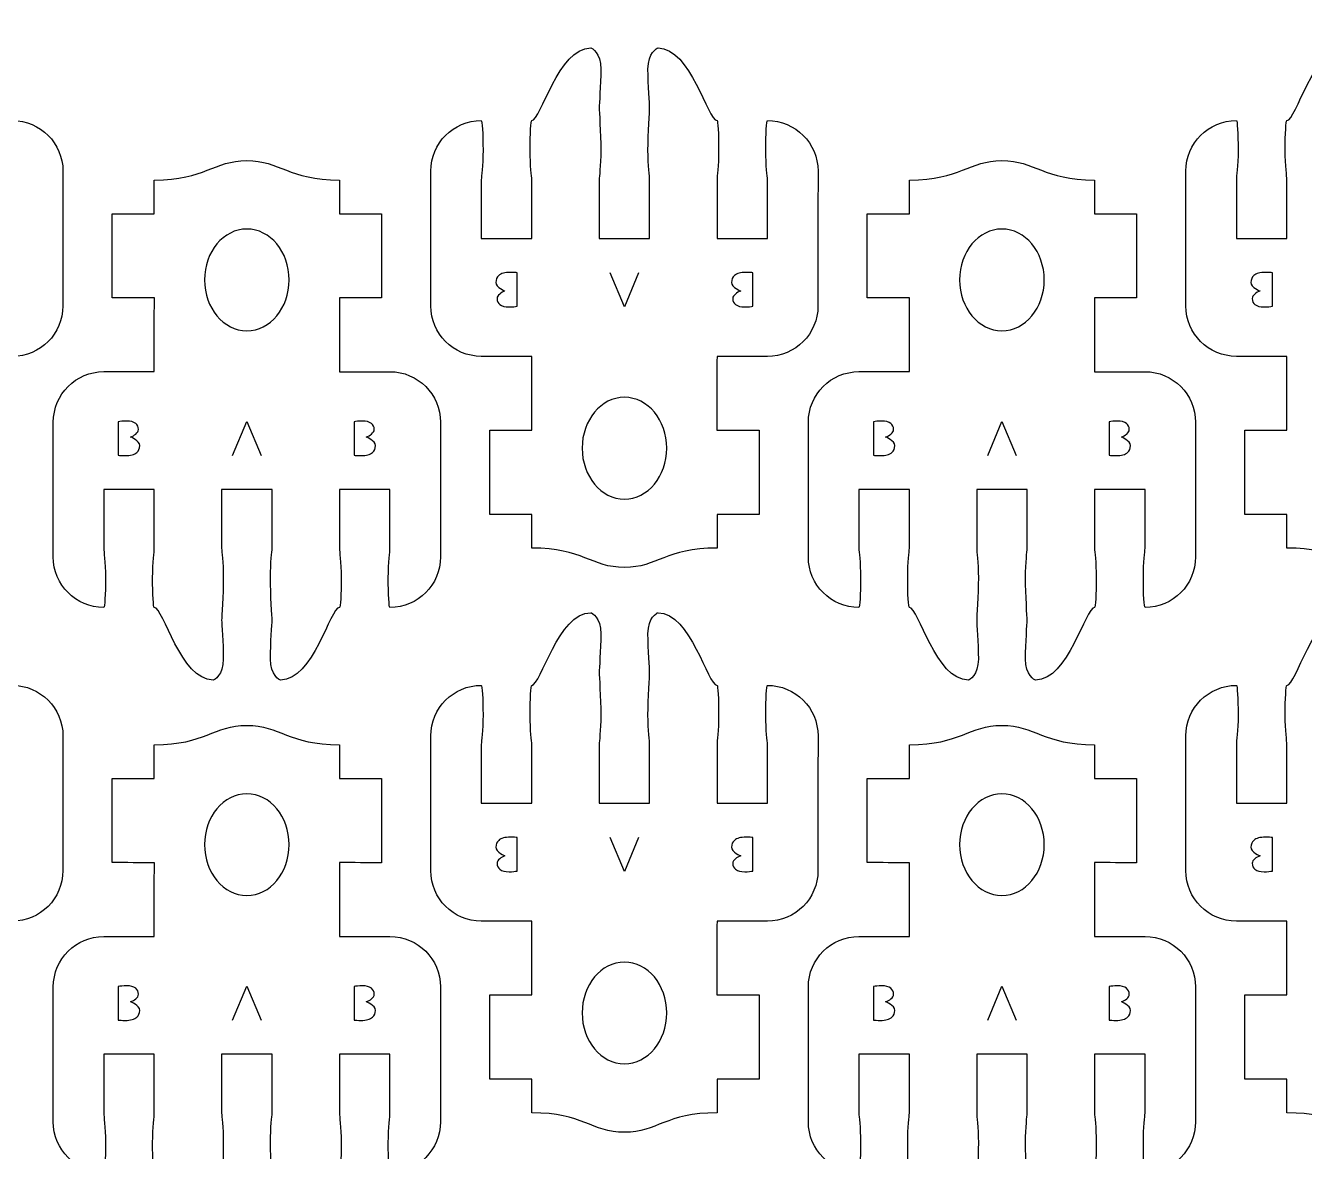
# Model space of a CAD drawing. Extents: x 0 to 300, y 0 to 300.
# Drawn here: x 148.1 to 224, y 47.2 to 114 of the extents above; entities that cross this region are included whole.
import ezdxf

# ---------------------------------------------------------------- set-up
doc = ezdxf.new("R2010")
doc.units = 0
doc.header["$MEASUREMENT"] = 0
doc.layers.add('DEFAULT', color=7, linetype='CONTINUOUS')

msp = doc.modelspace()

# ---------------------------------------------------------------- linework, layer by layer
at = {"layer": 'DEFAULT', "color": 250}
for points in [[(184.486, 99.356), (183.648, 97.335), (182.795, 99.356)], [(160.367, 88.508), (161.205, 90.529), (162.058, 88.508)], [(205.22, 88.508), (206.058, 90.529), (206.911, 88.508)], [(184.486, 65.818), (183.648, 63.797), (182.795, 65.818)], [(160.367, 54.97), (161.205, 56.991), (162.058, 54.97)], [(205.22, 54.97), (206.058, 56.991), (206.911, 54.97)]]:
    msp.add_lwpolyline(points, dxfattribs=at)
at = {"layer": 'DEFAULT', "color": 1}
for points, knots in [([(295, 0.1), (198.333, 0.1), (101.667, 0.1), (5, 0.1), (2.25, 0.1), (0, 2.35), (0, 5.1), (0, 101.767), (0, 198.433), (0, 295.1), (0, 297.85), (2.25, 300.1), (5, 300.1), (101.667, 300.1), (198.333, 300.1), (295, 300.1), (297.75, 300.1), (300, 297.85), (300, 295.1), (300, 198.433), (300, 101.767), (300, 5.1), (300, 2.35), (297.75, 0.1), (295, 0.1)], [0, 0, 0, 0, 822.047, 822.047, 822.047, 823.047, 823.047, 823.047, 1645.095, 1645.095, 1645.095, 1646.095, 1646.095, 1646.095, 2468.142, 2468.142, 2468.142, 2469.142, 2469.142, 2469.142, 3291.19, 3291.19, 3291.19, 3292.19, 3292.19, 3292.19, 3292.19]), ([(147.285, 108.387), (147.232, 108.387), (147.186, 107.603), (147.186, 106.637), (147.186, 105.67), (147.285, 105.063), (147.285, 104.887), (147.285, 103.721), (147.285, 102.554), (147.285, 101.387), (146.286, 101.387), (145.286, 101.387), (144.286, 101.387), (144.286, 102.554), (144.286, 103.721), (144.286, 104.887), (144.286, 105.063), (144.385, 105.67), (144.385, 106.637), (144.385, 107.603), (144.343, 108.387), (144.286, 108.387), (143.743, 108.387), (142.72, 112.701), (140.783, 112.701), (140.727, 112.701), (140.187, 112.416), (140.187, 111.449), (140.187, 110.482), (140.286, 109.387), (140.286, 109.137), (140.286, 108.992), (140.187, 107.603), (140.187, 106.637), (140.187, 105.67), (140.286, 105.06), (140.286, 104.887), (140.286, 103.721), (140.286, 102.554), (140.286, 101.387), (139.286, 101.387), (138.287, 101.387), (137.287, 101.387), (137.287, 102.554), (137.287, 103.721), (137.287, 104.887), (137.287, 105.06), (137.386, 105.67), (137.386, 106.637), (137.386, 107.603), (137.287, 108.992), (137.287, 109.137), (137.287, 109.387), (137.386, 110.482), (137.386, 111.449), (137.386, 112.416), (136.843, 112.701), (136.786, 112.701), (134.85, 112.701), (133.827, 108.387), (133.287, 108.387), (133.23, 108.387), (133.185, 107.603), (133.185, 106.637), (133.185, 105.67), (133.287, 105.063), (133.287, 104.887), (133.287, 103.721), (133.287, 102.554), (133.287, 101.387), (132.286, 101.387), (131.286, 101.387), (130.285, 101.387), (130.285, 102.554), (130.285, 103.721), (130.285, 104.887), (130.285, 105.063), (130.387, 105.67), (130.387, 106.637), (130.387, 107.603), (130.341, 108.387), (130.285, 108.387), (128.627, 108.387), (127.286, 107.046), (127.286, 105.388), (127.286, 102.721), (127.286, 100.054), (127.286, 97.387), (127.286, 95.729), (128.627, 94.389), (130.285, 94.389), (131.286, 94.389), (132.286, 94.389), (133.287, 94.389), (133.287, 92.927), (133.287, 91.465), (133.287, 90.004), (132.454, 90.005), (131.622, 90.006), (130.789, 90.007), (130.789, 88.34), (130.789, 86.672), (130.789, 85.005), (131.622, 85.005), (132.454, 85.005), (133.287, 85.005), (133.287, 84.338), (133.287, 83.671), (133.287, 83.005), (136.328, 83.005), (136.815, 81.851), (138.787, 81.851), (140.759, 81.851), (141.245, 83.005), (144.286, 83.005), (144.286, 83.671), (144.286, 84.338), (144.286, 85.005), (145.12, 85.005), (145.954, 85.005), (146.788, 85.005), (146.788, 86.671), (146.788, 88.337), (146.788, 90.004), (145.953, 90.005), (145.118, 90.006), (144.283, 90.007), (144.284, 91.467), (144.285, 92.926), (144.286, 94.385), (145.286, 94.385), (146.286, 94.385), (147.285, 94.385), (148.943, 94.385), (150.284, 95.729), (150.284, 97.387), (150.285, 100.054), (150.286, 102.721), (150.287, 105.388), (150.287, 107.046), (148.943, 108.387), (147.285, 108.387)], [1, 1, 1, 1, 2, 2, 2, 3, 3, 3, 12.92, 12.92, 12.92, 21.42, 21.42, 21.42, 31.34, 31.34, 31.34, 32.34, 32.34, 32.34, 33.34, 33.34, 33.34, 34.34, 34.34, 34.34, 35.34, 35.34, 35.34, 36.34, 36.34, 36.34, 37.34, 37.34, 37.34, 38.34, 38.34, 38.34, 48.26, 48.26, 48.26, 56.76, 56.76, 56.76, 66.68, 66.68, 66.68, 67.68, 67.68, 67.68, 68.68, 68.68, 68.68, 69.68, 69.68, 69.68, 70.68, 70.68, 70.68, 71.68, 71.68, 71.68, 72.68, 72.68, 72.68, 73.68, 73.68, 73.68, 83.6, 83.6, 83.6, 92.109, 92.109, 92.109, 102.029, 102.029, 102.029, 103.029, 103.029, 103.029, 104.029, 104.029, 104.029, 105.029, 105.029, 105.029, 127.708, 127.708, 127.708, 128.708, 128.708, 128.708, 137.217, 137.217, 137.217, 149.647, 149.647, 149.647, 156.727007, 156.727007, 156.727007, 170.907007, 170.907007, 170.907007, 177.987007, 177.987007, 177.987007, 183.657007, 183.657007, 183.657007, 184.657007, 184.657007, 184.657007, 185.657007, 185.657007, 185.657007, 191.327007, 191.327007, 191.327007, 198.417007, 198.417007, 198.417007, 212.587007, 212.587007, 212.587007, 219.687014, 219.687014, 219.687014, 232.097018, 232.097018, 232.097018, 240.597018, 240.597018, 240.597018, 241.597018, 241.597018, 241.597018, 264.27602, 264.27602, 264.27602, 265.27602, 265.27602, 265.27602, 265.27602]), ([(192.138, 108.387), (192.085, 108.387), (192.039, 107.603), (192.039, 106.637), (192.039, 105.67), (192.138, 105.063), (192.138, 104.887), (192.138, 103.721), (192.138, 102.554), (192.138, 101.387), (191.139, 101.387), (190.139, 101.387), (189.14, 101.387), (189.14, 102.554), (189.14, 103.721), (189.14, 104.887), (189.14, 105.063), (189.238, 105.67), (189.238, 106.637), (189.238, 107.603), (189.196, 108.387), (189.14, 108.387), (188.596, 108.387), (187.573, 112.701), (185.636, 112.701), (185.58, 112.701), (185.04, 112.416), (185.04, 111.449), (185.04, 110.482), (185.139, 109.387), (185.139, 109.137), (185.139, 108.992), (185.04, 107.603), (185.04, 106.637), (185.04, 105.67), (185.139, 105.06), (185.139, 104.887), (185.139, 103.721), (185.139, 102.554), (185.139, 101.387), (184.14, 101.387), (183.14, 101.387), (182.14, 101.387), (182.14, 102.554), (182.14, 103.721), (182.14, 104.887), (182.14, 105.06), (182.239, 105.67), (182.239, 106.637), (182.239, 107.603), (182.14, 108.992), (182.14, 109.137), (182.14, 109.387), (182.239, 110.482), (182.239, 111.449), (182.239, 112.416), (181.696, 112.701), (181.639, 112.701), (179.703, 112.701), (178.68, 108.387), (178.14, 108.387), (178.083, 108.387), (178.038, 107.603), (178.038, 106.637), (178.038, 105.67), (178.14, 105.063), (178.14, 104.887), (178.14, 103.721), (178.14, 102.554), (178.14, 101.387), (177.139, 101.387), (176.139, 101.387), (175.138, 101.387), (175.138, 102.554), (175.138, 103.721), (175.138, 104.887), (175.138, 105.063), (175.24, 105.67), (175.24, 106.637), (175.24, 107.603), (175.194, 108.387), (175.138, 108.387), (173.48, 108.387), (172.14, 107.046), (172.14, 105.388), (172.14, 102.721), (172.14, 100.054), (172.14, 97.387), (172.14, 95.729), (173.48, 94.389), (175.138, 94.389), (176.139, 94.389), (177.139, 94.389), (178.14, 94.389), (178.14, 92.927), (178.14, 91.465), (178.14, 90.004), (177.307, 90.005), (176.475, 90.006), (175.642, 90.007), (175.642, 88.34), (175.642, 86.672), (175.642, 85.005), (176.475, 85.005), (177.307, 85.005), (178.14, 85.005), (178.14, 84.338), (178.14, 83.671), (178.14, 83.005), (181.181, 83.005), (181.668, 81.851), (183.64, 81.851), (185.612, 81.851), (186.099, 83.005), (189.14, 83.005), (189.14, 83.671), (189.14, 84.338), (189.14, 85.005), (189.973, 85.005), (190.807, 85.005), (191.641, 85.005), (191.641, 86.671), (191.641, 88.337), (191.641, 90.004), (190.806, 90.005), (189.971, 90.006), (189.136, 90.007), (189.137, 91.467), (189.138, 92.926), (189.14, 94.385), (190.139, 94.385), (191.139, 94.385), (192.138, 94.385), (193.796, 94.385), (195.137, 95.729), (195.137, 97.387), (195.138, 100.054), (195.139, 102.721), (195.14, 105.388), (195.14, 107.046), (193.796, 108.387), (192.138, 108.387)], [1, 1, 1, 1, 2, 2, 2, 3, 3, 3, 12.92, 12.92, 12.92, 21.42, 21.42, 21.42, 31.34, 31.34, 31.34, 32.34, 32.34, 32.34, 33.34, 33.34, 33.34, 34.34, 34.34, 34.34, 35.34, 35.34, 35.34, 36.34, 36.34, 36.34, 37.34, 37.34, 37.34, 38.34, 38.34, 38.34, 48.26, 48.26, 48.26, 56.76, 56.76, 56.76, 66.68, 66.68, 66.68, 67.68, 67.68, 67.68, 68.68, 68.68, 68.68, 69.68, 69.68, 69.68, 70.68, 70.68, 70.68, 71.68, 71.68, 71.68, 72.68, 72.68, 72.68, 73.68, 73.68, 73.68, 83.6, 83.6, 83.6, 92.109, 92.109, 92.109, 102.029, 102.029, 102.029, 103.029, 103.029, 103.029, 104.029, 104.029, 104.029, 105.029, 105.029, 105.029, 127.708, 127.708, 127.708, 128.708, 128.708, 128.708, 137.217, 137.217, 137.217, 149.647, 149.647, 149.647, 156.727007, 156.727007, 156.727007, 170.907007, 170.907007, 170.907007, 177.987007, 177.987007, 177.987007, 183.657007, 183.657007, 183.657007, 184.657007, 184.657007, 184.657007, 185.657007, 185.657007, 185.657007, 191.327007, 191.327007, 191.327007, 198.417007, 198.417007, 198.417007, 212.587007, 212.587007, 212.587007, 219.687014, 219.687014, 219.687014, 232.097018, 232.097018, 232.097018, 240.597018, 240.597018, 240.597018, 241.597018, 241.597018, 241.597018, 264.27602, 264.27602, 264.27602, 265.27602, 265.27602, 265.27602, 265.27602]), ([(236.991, 108.387), (236.938, 108.387), (236.892, 107.603), (236.892, 106.637), (236.892, 105.67), (236.991, 105.063), (236.991, 104.887), (236.991, 103.721), (236.991, 102.554), (236.991, 101.387), (235.992, 101.387), (234.992, 101.387), (233.993, 101.387), (233.993, 102.554), (233.993, 103.721), (233.993, 104.887), (233.993, 105.063), (234.091, 105.67), (234.091, 106.637), (234.091, 107.603), (234.049, 108.387), (233.993, 108.387), (233.449, 108.387), (232.426, 112.701), (230.49, 112.701), (230.433, 112.701), (229.893, 112.416), (229.893, 111.449), (229.893, 110.482), (229.992, 109.387), (229.992, 109.137), (229.992, 108.992), (229.893, 107.603), (229.893, 106.637), (229.893, 105.67), (229.992, 105.06), (229.992, 104.887), (229.992, 103.721), (229.992, 102.554), (229.992, 101.387), (228.993, 101.387), (227.993, 101.387), (226.994, 101.387), (226.994, 102.554), (226.994, 103.721), (226.994, 104.887), (226.994, 105.06), (227.092, 105.67), (227.092, 106.637), (227.092, 107.603), (226.994, 108.992), (226.994, 109.137), (226.994, 109.387), (227.092, 110.482), (227.092, 111.449), (227.092, 112.416), (226.549, 112.701), (226.493, 112.701), (224.556, 112.701), (223.533, 108.387), (222.993, 108.387), (222.937, 108.387), (222.891, 107.603), (222.891, 106.637), (222.891, 105.67), (222.993, 105.063), (222.993, 104.887), (222.993, 103.721), (222.993, 102.554), (222.993, 101.387), (221.992, 101.387), (220.992, 101.387), (219.991, 101.387), (219.991, 102.554), (219.991, 103.721), (219.991, 104.887), (219.991, 105.063), (220.094, 105.67), (220.094, 106.637), (220.094, 107.603), (220.047, 108.387), (219.991, 108.387), (218.333, 108.387), (216.993, 107.046), (216.993, 105.388), (216.993, 102.721), (216.993, 100.054), (216.993, 97.387), (216.993, 95.729), (218.333, 94.389), (219.991, 94.389), (220.992, 94.389), (221.992, 94.389), (222.993, 94.389), (222.993, 92.927), (222.993, 91.465), (222.993, 90.004), (222.16, 90.005), (221.328, 90.006), (220.495, 90.007), (220.495, 88.34), (220.495, 86.672), (220.495, 85.005), (221.328, 85.005), (222.16, 85.005), (222.993, 85.005), (222.993, 84.338), (222.993, 83.671), (222.993, 83.005), (226.034, 83.005), (226.521, 81.851), (228.493, 81.851), (230.465, 81.851), (230.952, 83.005), (233.993, 83.005), (233.993, 83.671), (233.993, 84.338), (233.993, 85.005), (234.826, 85.005), (235.66, 85.005), (236.494, 85.005), (236.494, 86.671), (236.494, 88.337), (236.494, 90.004), (235.659, 90.005), (234.824, 90.006), (233.989, 90.007), (233.99, 91.467), (233.991, 92.926), (233.993, 94.385), (234.992, 94.385), (235.992, 94.385), (236.991, 94.385), (238.649, 94.385), (239.99, 95.729), (239.99, 97.387), (239.991, 100.054), (239.992, 102.721), (239.993, 105.388), (239.993, 107.046), (238.649, 108.387), (236.991, 108.387)], [1, 1, 1, 1, 2, 2, 2, 3, 3, 3, 12.92, 12.92, 12.92, 21.42, 21.42, 21.42, 31.34, 31.34, 31.34, 32.34, 32.34, 32.34, 33.34, 33.34, 33.34, 34.34, 34.34, 34.34, 35.34, 35.34, 35.34, 36.34, 36.34, 36.34, 37.34, 37.34, 37.34, 38.34, 38.34, 38.34, 48.26, 48.26, 48.26, 56.76, 56.76, 56.76, 66.68, 66.68, 66.68, 67.68, 67.68, 67.68, 68.68, 68.68, 68.68, 69.68, 69.68, 69.68, 70.68, 70.68, 70.68, 71.68, 71.68, 71.68, 72.68, 72.68, 72.68, 73.68, 73.68, 73.68, 83.6, 83.6, 83.6, 92.11, 92.11, 92.11, 102.03, 102.03, 102.03, 103.03, 103.03, 103.03, 104.03, 104.03, 104.03, 105.03, 105.03, 105.03, 127.709, 127.709, 127.709, 128.709, 128.709, 128.709, 137.219, 137.219, 137.219, 149.649, 149.649, 149.649, 156.729007, 156.729007, 156.729007, 170.909007, 170.909007, 170.909007, 177.989007, 177.989007, 177.989007, 183.659007, 183.659007, 183.659007, 184.659007, 184.659007, 184.659007, 185.659007, 185.659007, 185.659007, 191.329007, 191.329007, 191.329007, 198.419007, 198.419007, 198.419007, 212.589007, 212.589007, 212.589007, 219.689014, 219.689014, 219.689014, 232.099018, 232.099018, 232.099018, 240.599018, 240.599018, 240.599018, 241.599018, 241.599018, 241.599018, 264.27802, 264.27802, 264.27802, 265.27802, 265.27802, 265.27802, 265.27802]), ([(152.715, 79.478), (152.768, 79.478), (152.814, 80.261), (152.814, 81.227), (152.814, 82.194), (152.715, 82.801), (152.715, 82.977), (152.715, 84.144), (152.715, 85.31), (152.715, 86.477), (153.714, 86.477), (154.714, 86.477), (155.714, 86.477), (155.714, 85.31), (155.714, 84.144), (155.714, 82.977), (155.714, 82.801), (155.615, 82.194), (155.615, 81.227), (155.615, 80.261), (155.657, 79.478), (155.714, 79.478), (156.257, 79.478), (157.28, 75.163), (159.217, 75.163), (159.273, 75.163), (159.813, 75.448), (159.813, 76.415), (159.813, 77.382), (159.714, 78.477), (159.714, 78.728), (159.714, 78.872), (159.813, 80.261), (159.813, 81.227), (159.813, 82.194), (159.714, 82.804), (159.714, 82.977), (159.714, 84.144), (159.714, 85.31), (159.714, 86.477), (160.714, 86.477), (161.713, 86.477), (162.713, 86.477), (162.713, 85.31), (162.713, 84.144), (162.713, 82.977), (162.713, 82.804), (162.614, 82.194), (162.614, 81.227), (162.614, 80.261), (162.713, 78.872), (162.713, 78.728), (162.713, 78.477), (162.614, 77.382), (162.614, 76.415), (162.614, 75.448), (163.157, 75.163), (163.214, 75.163), (165.15, 75.163), (166.173, 79.478), (166.713, 79.478), (166.77, 79.478), (166.815, 80.261), (166.815, 81.227), (166.815, 82.194), (166.713, 82.801), (166.713, 82.977), (166.713, 84.144), (166.713, 85.31), (166.713, 86.477), (167.714, 86.477), (168.714, 86.477), (169.715, 86.477), (169.715, 85.31), (169.715, 84.144), (169.715, 82.977), (169.715, 82.801), (169.613, 82.194), (169.613, 81.227), (169.613, 80.261), (169.659, 79.478), (169.715, 79.478), (171.373, 79.478), (172.714, 80.818), (172.714, 82.476), (172.714, 85.143), (172.714, 87.81), (172.714, 90.477), (172.714, 92.135), (171.373, 93.475), (169.715, 93.475), (168.714, 93.475), (167.714, 93.475), (166.713, 93.475), (166.713, 94.937), (166.713, 96.399), (166.713, 97.86), (167.546, 97.859), (168.378, 97.858), (169.211, 97.857), (169.211, 99.524), (169.211, 101.192), (169.211, 102.859), (168.378, 102.859), (167.546, 102.859), (166.713, 102.859), (166.713, 103.526), (166.713, 104.193), (166.713, 104.86), (163.672, 104.86), (163.185, 106.013), (161.213, 106.013), (159.241, 106.013), (158.754, 104.86), (155.714, 104.86), (155.714, 104.193), (155.714, 103.526), (155.714, 102.859), (154.88, 102.859), (154.046, 102.859), (153.212, 102.859), (153.212, 101.193), (153.212, 99.527), (153.212, 97.86), (154.047, 97.859), (154.882, 97.858), (155.717, 97.857), (155.716, 96.398), (155.715, 94.938), (155.714, 93.479), (154.714, 93.479), (153.714, 93.479), (152.715, 93.479), (151.057, 93.479), (149.716, 92.135), (149.716, 90.477), (149.715, 87.81), (149.714, 85.143), (149.713, 82.476), (149.713, 80.818), (151.057, 79.478), (152.715, 79.478)], [1, 1, 1, 1, 2, 2, 2, 3, 3, 3, 12.92, 12.92, 12.92, 21.42, 21.42, 21.42, 31.34, 31.34, 31.34, 32.34, 32.34, 32.34, 33.34, 33.34, 33.34, 34.34, 34.34, 34.34, 35.34, 35.34, 35.34, 36.34, 36.34, 36.34, 37.34, 37.34, 37.34, 38.34, 38.34, 38.34, 48.26, 48.26, 48.26, 56.76, 56.76, 56.76, 66.68, 66.68, 66.68, 67.68, 67.68, 67.68, 68.68, 68.68, 68.68, 69.68, 69.68, 69.68, 70.68, 70.68, 70.68, 71.68, 71.68, 71.68, 72.68, 72.68, 72.68, 73.68, 73.68, 73.68, 83.6, 83.6, 83.6, 92.109, 92.109, 92.109, 102.029, 102.029, 102.029, 103.029, 103.029, 103.029, 104.029, 104.029, 104.029, 105.029, 105.029, 105.029, 127.708, 127.708, 127.708, 128.708, 128.708, 128.708, 137.217, 137.217, 137.217, 149.647, 149.647, 149.647, 156.727007, 156.727007, 156.727007, 170.907007, 170.907007, 170.907007, 177.987007, 177.987007, 177.987007, 183.657007, 183.657007, 183.657007, 184.657007, 184.657007, 184.657007, 185.657007, 185.657007, 185.657007, 191.327007, 191.327007, 191.327007, 198.417007, 198.417007, 198.417007, 212.587007, 212.587007, 212.587007, 219.687014, 219.687014, 219.687014, 232.097018, 232.097018, 232.097018, 240.597018, 240.597018, 240.597018, 241.597018, 241.597018, 241.597018, 264.27602, 264.27602, 264.27602, 265.27602, 265.27602, 265.27602, 265.27602]), ([(197.568, 79.478), (197.621, 79.478), (197.667, 80.261), (197.667, 81.227), (197.667, 82.194), (197.568, 82.801), (197.568, 82.977), (197.568, 84.144), (197.568, 85.31), (197.568, 86.477), (198.568, 86.477), (199.567, 86.477), (200.567, 86.477), (200.567, 85.31), (200.567, 84.144), (200.567, 82.977), (200.567, 82.801), (200.468, 82.194), (200.468, 81.227), (200.468, 80.261), (200.51, 79.478), (200.567, 79.478), (201.11, 79.478), (202.133, 75.163), (204.07, 75.163), (204.126, 75.163), (204.666, 75.448), (204.666, 76.415), (204.666, 77.382), (204.567, 78.477), (204.567, 78.728), (204.567, 78.872), (204.666, 80.261), (204.666, 81.227), (204.666, 82.194), (204.567, 82.804), (204.567, 82.977), (204.567, 84.144), (204.567, 85.31), (204.567, 86.477), (205.567, 86.477), (206.566, 86.477), (207.566, 86.477), (207.566, 85.31), (207.566, 84.144), (207.566, 82.977), (207.566, 82.804), (207.467, 82.194), (207.467, 81.227), (207.467, 80.261), (207.566, 78.872), (207.566, 78.728), (207.566, 78.477), (207.467, 77.382), (207.467, 76.415), (207.467, 75.448), (208.01, 75.163), (208.067, 75.163), (210.003, 75.163), (211.026, 79.478), (211.566, 79.478), (211.623, 79.478), (211.669, 80.261), (211.669, 81.227), (211.669, 82.194), (211.566, 82.801), (211.566, 82.977), (211.566, 84.144), (211.566, 85.31), (211.566, 86.477), (212.567, 86.477), (213.567, 86.477), (214.568, 86.477), (214.568, 85.31), (214.568, 84.144), (214.568, 82.977), (214.568, 82.801), (214.466, 82.194), (214.466, 81.227), (214.466, 80.261), (214.512, 79.478), (214.568, 79.478), (216.226, 79.478), (217.567, 80.818), (217.567, 82.476), (217.567, 85.143), (217.567, 87.81), (217.567, 90.477), (217.567, 92.135), (216.226, 93.475), (214.568, 93.475), (213.567, 93.475), (212.567, 93.475), (211.566, 93.475), (211.566, 94.937), (211.566, 96.399), (211.566, 97.86), (212.399, 97.859), (213.231, 97.858), (214.064, 97.857), (214.064, 99.524), (214.064, 101.192), (214.064, 102.859), (213.231, 102.859), (212.399, 102.859), (211.566, 102.859), (211.566, 103.526), (211.566, 104.193), (211.566, 104.86), (208.525, 104.86), (208.038, 106.013), (206.066, 106.013), (204.094, 106.013), (203.608, 104.86), (200.567, 104.86), (200.567, 104.193), (200.567, 103.526), (200.567, 102.859), (199.733, 102.859), (198.899, 102.859), (198.065, 102.859), (198.065, 101.193), (198.065, 99.527), (198.065, 97.86), (198.9, 97.859), (199.735, 97.858), (200.57, 97.857), (200.569, 96.398), (200.568, 94.938), (200.567, 93.479), (199.567, 93.479), (198.568, 93.479), (197.568, 93.479), (195.91, 93.479), (194.569, 92.135), (194.569, 90.477), (194.568, 87.81), (194.567, 85.143), (194.566, 82.476), (194.566, 80.818), (195.91, 79.478), (197.568, 79.478)], [1, 1, 1, 1, 2, 2, 2, 3, 3, 3, 12.92, 12.92, 12.92, 21.42, 21.42, 21.42, 31.34, 31.34, 31.34, 32.34, 32.34, 32.34, 33.34, 33.34, 33.34, 34.34, 34.34, 34.34, 35.34, 35.34, 35.34, 36.34, 36.34, 36.34, 37.34, 37.34, 37.34, 38.34, 38.34, 38.34, 48.26, 48.26, 48.26, 56.76, 56.76, 56.76, 66.68, 66.68, 66.68, 67.68, 67.68, 67.68, 68.68, 68.68, 68.68, 69.68, 69.68, 69.68, 70.68, 70.68, 70.68, 71.68, 71.68, 71.68, 72.68, 72.68, 72.68, 73.68, 73.68, 73.68, 83.6, 83.6, 83.6, 92.109, 92.109, 92.109, 102.029, 102.029, 102.029, 103.029, 103.029, 103.029, 104.029, 104.029, 104.029, 105.029, 105.029, 105.029, 127.708, 127.708, 127.708, 128.708, 128.708, 128.708, 137.217, 137.217, 137.217, 149.647, 149.647, 149.647, 156.727007, 156.727007, 156.727007, 170.907007, 170.907007, 170.907007, 177.987007, 177.987007, 177.987007, 183.657007, 183.657007, 183.657007, 184.657007, 184.657007, 184.657007, 185.657007, 185.657007, 185.657007, 191.327007, 191.327007, 191.327007, 198.417007, 198.417007, 198.417007, 212.587007, 212.587007, 212.587007, 219.687014, 219.687014, 219.687014, 232.097018, 232.097018, 232.097018, 240.597018, 240.597018, 240.597018, 241.597018, 241.597018, 241.597018, 264.27602, 264.27602, 264.27602, 265.27602, 265.27602, 265.27602, 265.27602]), ([(161.213, 101.949), (162.6, 101.949), (163.725, 100.598), (163.725, 98.929), (163.725, 97.261), (162.6, 95.91), (161.213, 95.91), (159.823, 95.91), (158.698, 97.261), (158.698, 98.929), (158.698, 100.598), (159.823, 101.949), (161.213, 101.949)], [1, 1, 1, 1, 2, 2, 2, 3, 3, 3, 4, 4, 4, 5, 5, 5, 5]), ([(206.066, 101.949), (207.453, 101.949), (208.578, 100.598), (208.578, 98.929), (208.578, 97.261), (207.453, 95.91), (206.066, 95.91), (204.676, 95.91), (203.551, 97.261), (203.551, 98.929), (203.551, 100.598), (204.676, 101.949), (206.066, 101.949)], [1, 1, 1, 1, 2, 2, 2, 3, 3, 3, 4, 4, 4, 5, 5, 5, 5]), ([(183.64, 85.915), (182.253, 85.915), (181.128, 87.266), (181.128, 88.935), (181.128, 90.603), (182.253, 91.955), (183.64, 91.955), (185.03, 91.955), (186.155, 90.603), (186.155, 88.935), (186.155, 87.266), (185.03, 85.915), (183.64, 85.915)], [1, 1, 1, 1, 2, 2, 2, 3, 3, 3, 4, 4, 4, 5, 5, 5, 5]), ([(147.285, 74.848), (147.232, 74.848), (147.186, 74.065), (147.186, 73.099), (147.186, 72.132), (147.285, 71.525), (147.285, 71.349), (147.285, 70.182), (147.285, 69.016), (147.285, 67.849), (146.286, 67.849), (145.286, 67.849), (144.286, 67.849), (144.286, 69.016), (144.286, 70.182), (144.286, 71.349), (144.286, 71.525), (144.385, 72.132), (144.385, 73.099), (144.385, 74.065), (144.343, 74.848), (144.286, 74.848), (143.743, 74.848), (142.72, 79.163), (140.783, 79.163), (140.727, 79.163), (140.187, 78.877), (140.187, 77.911), (140.187, 76.944), (140.286, 75.849), (140.286, 75.598), (140.286, 75.454), (140.187, 74.065), (140.187, 73.099), (140.187, 72.132), (140.286, 71.522), (140.286, 71.349), (140.286, 70.182), (140.286, 69.016), (140.286, 67.849), (139.286, 67.849), (138.287, 67.849), (137.287, 67.849), (137.287, 69.016), (137.287, 70.182), (137.287, 71.349), (137.287, 71.522), (137.386, 72.132), (137.386, 73.099), (137.386, 74.065), (137.287, 75.454), (137.287, 75.598), (137.287, 75.849), (137.386, 76.944), (137.386, 77.911), (137.386, 78.877), (136.843, 79.163), (136.786, 79.163), (134.85, 79.163), (133.827, 74.848), (133.287, 74.848), (133.23, 74.848), (133.185, 74.065), (133.185, 73.099), (133.185, 72.132), (133.287, 71.525), (133.287, 71.349), (133.287, 70.182), (133.287, 69.016), (133.287, 67.849), (132.286, 67.849), (131.286, 67.849), (130.285, 67.849), (130.285, 69.016), (130.285, 70.182), (130.285, 71.349), (130.285, 71.525), (130.387, 72.132), (130.387, 73.099), (130.387, 74.065), (130.341, 74.848), (130.285, 74.848), (128.627, 74.848), (127.286, 73.508), (127.286, 71.85), (127.286, 69.183), (127.286, 66.516), (127.286, 63.849), (127.286, 62.191), (128.627, 60.851), (130.285, 60.851), (131.286, 60.851), (132.286, 60.851), (133.287, 60.851), (133.287, 59.389), (133.287, 57.927), (133.287, 56.466), (132.454, 56.467), (131.622, 56.468), (130.789, 56.469), (130.789, 54.802), (130.789, 53.134), (130.789, 51.467), (131.622, 51.467), (132.454, 51.467), (133.287, 51.467), (133.287, 50.8), (133.287, 50.133), (133.287, 49.466), (136.328, 49.466), (136.815, 48.313), (138.787, 48.313), (140.759, 48.313), (141.245, 49.466), (144.286, 49.466), (144.286, 50.133), (144.286, 50.8), (144.286, 51.467), (145.12, 51.467), (145.954, 51.467), (146.788, 51.467), (146.788, 53.133), (146.788, 54.799), (146.788, 56.466), (145.953, 56.467), (145.118, 56.468), (144.283, 56.469), (144.284, 57.928), (144.285, 59.388), (144.286, 60.847), (145.286, 60.847), (146.286, 60.847), (147.285, 60.847), (148.943, 60.847), (150.284, 62.191), (150.284, 63.849), (150.285, 66.516), (150.286, 69.183), (150.287, 71.85), (150.287, 73.508), (148.943, 74.848), (147.285, 74.848)], [1, 1, 1, 1, 2, 2, 2, 3, 3, 3, 12.92, 12.92, 12.92, 21.42, 21.42, 21.42, 31.34, 31.34, 31.34, 32.34, 32.34, 32.34, 33.34, 33.34, 33.34, 34.34, 34.34, 34.34, 35.34, 35.34, 35.34, 36.34, 36.34, 36.34, 37.34, 37.34, 37.34, 38.34, 38.34, 38.34, 48.26, 48.26, 48.26, 56.76, 56.76, 56.76, 66.68, 66.68, 66.68, 67.68, 67.68, 67.68, 68.68, 68.68, 68.68, 69.68, 69.68, 69.68, 70.68, 70.68, 70.68, 71.68, 71.68, 71.68, 72.68, 72.68, 72.68, 73.68, 73.68, 73.68, 83.6, 83.6, 83.6, 92.109, 92.109, 92.109, 102.029, 102.029, 102.029, 103.029, 103.029, 103.029, 104.029, 104.029, 104.029, 105.029, 105.029, 105.029, 127.708, 127.708, 127.708, 128.708, 128.708, 128.708, 137.217, 137.217, 137.217, 149.647, 149.647, 149.647, 156.727007, 156.727007, 156.727007, 170.907007, 170.907007, 170.907007, 177.987007, 177.987007, 177.987007, 183.657007, 183.657007, 183.657007, 184.657007, 184.657007, 184.657007, 185.657007, 185.657007, 185.657007, 191.327007, 191.327007, 191.327007, 198.417007, 198.417007, 198.417007, 212.587007, 212.587007, 212.587007, 219.687014, 219.687014, 219.687014, 232.097018, 232.097018, 232.097018, 240.597018, 240.597018, 240.597018, 241.597018, 241.597018, 241.597018, 264.27602, 264.27602, 264.27602, 265.27602, 265.27602, 265.27602, 265.27602]), ([(192.138, 74.848), (192.085, 74.848), (192.039, 74.065), (192.039, 73.099), (192.039, 72.132), (192.138, 71.525), (192.138, 71.349), (192.138, 70.182), (192.138, 69.016), (192.138, 67.849), (191.139, 67.849), (190.139, 67.849), (189.14, 67.849), (189.14, 69.016), (189.14, 70.182), (189.14, 71.349), (189.14, 71.525), (189.238, 72.132), (189.238, 73.099), (189.238, 74.065), (189.196, 74.848), (189.14, 74.848), (188.596, 74.848), (187.573, 79.163), (185.636, 79.163), (185.58, 79.163), (185.04, 78.877), (185.04, 77.911), (185.04, 76.944), (185.139, 75.849), (185.139, 75.598), (185.139, 75.454), (185.04, 74.065), (185.04, 73.099), (185.04, 72.132), (185.139, 71.522), (185.139, 71.349), (185.139, 70.182), (185.139, 69.016), (185.139, 67.849), (184.14, 67.849), (183.14, 67.849), (182.14, 67.849), (182.14, 69.016), (182.14, 70.182), (182.14, 71.349), (182.14, 71.522), (182.239, 72.132), (182.239, 73.099), (182.239, 74.065), (182.14, 75.454), (182.14, 75.598), (182.14, 75.849), (182.239, 76.944), (182.239, 77.911), (182.239, 78.877), (181.696, 79.163), (181.639, 79.163), (179.703, 79.163), (178.68, 74.848), (178.14, 74.848), (178.083, 74.848), (178.038, 74.065), (178.038, 73.099), (178.038, 72.132), (178.14, 71.525), (178.14, 71.349), (178.14, 70.182), (178.14, 69.016), (178.14, 67.849), (177.139, 67.849), (176.139, 67.849), (175.138, 67.849), (175.138, 69.016), (175.138, 70.182), (175.138, 71.349), (175.138, 71.525), (175.24, 72.132), (175.24, 73.099), (175.24, 74.065), (175.194, 74.848), (175.138, 74.848), (173.48, 74.848), (172.14, 73.508), (172.14, 71.85), (172.14, 69.183), (172.14, 66.516), (172.14, 63.849), (172.14, 62.191), (173.48, 60.851), (175.138, 60.851), (176.139, 60.851), (177.139, 60.851), (178.14, 60.851), (178.14, 59.389), (178.14, 57.927), (178.14, 56.466), (177.307, 56.467), (176.475, 56.468), (175.642, 56.469), (175.642, 54.802), (175.642, 53.134), (175.642, 51.467), (176.475, 51.467), (177.307, 51.467), (178.14, 51.467), (178.14, 50.8), (178.14, 50.133), (178.14, 49.466), (181.181, 49.466), (181.668, 48.313), (183.64, 48.313), (185.612, 48.313), (186.099, 49.466), (189.14, 49.466), (189.14, 50.133), (189.14, 50.8), (189.14, 51.467), (189.973, 51.467), (190.807, 51.467), (191.641, 51.467), (191.641, 53.133), (191.641, 54.799), (191.641, 56.466), (190.806, 56.467), (189.971, 56.468), (189.136, 56.469), (189.137, 57.928), (189.138, 59.388), (189.14, 60.847), (190.139, 60.847), (191.139, 60.847), (192.138, 60.847), (193.796, 60.847), (195.137, 62.191), (195.137, 63.849), (195.138, 66.516), (195.139, 69.183), (195.14, 71.85), (195.14, 73.508), (193.796, 74.848), (192.138, 74.848)], [1, 1, 1, 1, 2, 2, 2, 3, 3, 3, 12.92, 12.92, 12.92, 21.42, 21.42, 21.42, 31.34, 31.34, 31.34, 32.34, 32.34, 32.34, 33.34, 33.34, 33.34, 34.34, 34.34, 34.34, 35.34, 35.34, 35.34, 36.34, 36.34, 36.34, 37.34, 37.34, 37.34, 38.34, 38.34, 38.34, 48.26, 48.26, 48.26, 56.76, 56.76, 56.76, 66.68, 66.68, 66.68, 67.68, 67.68, 67.68, 68.68, 68.68, 68.68, 69.68, 69.68, 69.68, 70.68, 70.68, 70.68, 71.68, 71.68, 71.68, 72.68, 72.68, 72.68, 73.68, 73.68, 73.68, 83.6, 83.6, 83.6, 92.109, 92.109, 92.109, 102.029, 102.029, 102.029, 103.029, 103.029, 103.029, 104.029, 104.029, 104.029, 105.029, 105.029, 105.029, 127.708, 127.708, 127.708, 128.708, 128.708, 128.708, 137.217, 137.217, 137.217, 149.647, 149.647, 149.647, 156.727007, 156.727007, 156.727007, 170.907007, 170.907007, 170.907007, 177.987007, 177.987007, 177.987007, 183.657007, 183.657007, 183.657007, 184.657007, 184.657007, 184.657007, 185.657007, 185.657007, 185.657007, 191.327007, 191.327007, 191.327007, 198.417007, 198.417007, 198.417007, 212.587007, 212.587007, 212.587007, 219.687014, 219.687014, 219.687014, 232.097018, 232.097018, 232.097018, 240.597018, 240.597018, 240.597018, 241.597018, 241.597018, 241.597018, 264.27602, 264.27602, 264.27602, 265.27602, 265.27602, 265.27602, 265.27602]), ([(236.991, 74.848), (236.938, 74.848), (236.892, 74.065), (236.892, 73.099), (236.892, 72.132), (236.991, 71.525), (236.991, 71.349), (236.991, 70.182), (236.991, 69.016), (236.991, 67.849), (235.992, 67.849), (234.992, 67.849), (233.993, 67.849), (233.993, 69.016), (233.993, 70.182), (233.993, 71.349), (233.993, 71.525), (234.091, 72.132), (234.091, 73.099), (234.091, 74.065), (234.049, 74.848), (233.993, 74.848), (233.449, 74.848), (232.426, 79.163), (230.49, 79.163), (230.433, 79.163), (229.893, 78.877), (229.893, 77.911), (229.893, 76.944), (229.992, 75.849), (229.992, 75.598), (229.992, 75.454), (229.893, 74.065), (229.893, 73.099), (229.893, 72.132), (229.992, 71.522), (229.992, 71.349), (229.992, 70.182), (229.992, 69.016), (229.992, 67.849), (228.993, 67.849), (227.993, 67.849), (226.994, 67.849), (226.994, 69.016), (226.994, 70.182), (226.994, 71.349), (226.994, 71.522), (227.092, 72.132), (227.092, 73.099), (227.092, 74.065), (226.994, 75.454), (226.994, 75.598), (226.994, 75.849), (227.092, 76.944), (227.092, 77.911), (227.092, 78.877), (226.549, 79.163), (226.493, 79.163), (224.556, 79.163), (223.533, 74.848), (222.993, 74.848), (222.937, 74.848), (222.891, 74.065), (222.891, 73.099), (222.891, 72.132), (222.993, 71.525), (222.993, 71.349), (222.993, 70.182), (222.993, 69.016), (222.993, 67.849), (221.992, 67.849), (220.992, 67.849), (219.991, 67.849), (219.991, 69.016), (219.991, 70.182), (219.991, 71.349), (219.991, 71.525), (220.094, 72.132), (220.094, 73.099), (220.094, 74.065), (220.047, 74.848), (219.991, 74.848), (218.333, 74.848), (216.993, 73.508), (216.993, 71.85), (216.993, 69.183), (216.993, 66.516), (216.993, 63.849), (216.993, 62.191), (218.333, 60.851), (219.991, 60.851), (220.992, 60.851), (221.992, 60.851), (222.993, 60.851), (222.993, 59.389), (222.993, 57.927), (222.993, 56.466), (222.16, 56.467), (221.328, 56.468), (220.495, 56.469), (220.495, 54.802), (220.495, 53.134), (220.495, 51.467), (221.328, 51.467), (222.16, 51.467), (222.993, 51.467), (222.993, 50.8), (222.993, 50.133), (222.993, 49.466), (226.034, 49.466), (226.521, 48.313), (228.493, 48.313), (230.465, 48.313), (230.952, 49.466), (233.993, 49.466), (233.993, 50.133), (233.993, 50.8), (233.993, 51.467), (234.826, 51.467), (235.66, 51.467), (236.494, 51.467), (236.494, 53.133), (236.494, 54.799), (236.494, 56.466), (235.659, 56.467), (234.824, 56.468), (233.989, 56.469), (233.99, 57.928), (233.991, 59.388), (233.993, 60.847), (234.992, 60.847), (235.992, 60.847), (236.991, 60.847), (238.649, 60.847), (239.99, 62.191), (239.99, 63.849), (239.991, 66.516), (239.992, 69.183), (239.993, 71.85), (239.993, 73.508), (238.649, 74.848), (236.991, 74.848)], [1, 1, 1, 1, 2, 2, 2, 3, 3, 3, 12.92, 12.92, 12.92, 21.42, 21.42, 21.42, 31.34, 31.34, 31.34, 32.34, 32.34, 32.34, 33.34, 33.34, 33.34, 34.34, 34.34, 34.34, 35.34, 35.34, 35.34, 36.34, 36.34, 36.34, 37.34, 37.34, 37.34, 38.34, 38.34, 38.34, 48.26, 48.26, 48.26, 56.76, 56.76, 56.76, 66.68, 66.68, 66.68, 67.68, 67.68, 67.68, 68.68, 68.68, 68.68, 69.68, 69.68, 69.68, 70.68, 70.68, 70.68, 71.68, 71.68, 71.68, 72.68, 72.68, 72.68, 73.68, 73.68, 73.68, 83.6, 83.6, 83.6, 92.11, 92.11, 92.11, 102.03, 102.03, 102.03, 103.03, 103.03, 103.03, 104.03, 104.03, 104.03, 105.03, 105.03, 105.03, 127.709, 127.709, 127.709, 128.709, 128.709, 128.709, 137.219, 137.219, 137.219, 149.649, 149.649, 149.649, 156.729007, 156.729007, 156.729007, 170.909007, 170.909007, 170.909007, 177.989007, 177.989007, 177.989007, 183.659007, 183.659007, 183.659007, 184.659007, 184.659007, 184.659007, 185.659007, 185.659007, 185.659007, 191.329007, 191.329007, 191.329007, 198.419007, 198.419007, 198.419007, 212.589007, 212.589007, 212.589007, 219.689014, 219.689014, 219.689014, 232.099018, 232.099018, 232.099018, 240.599018, 240.599018, 240.599018, 241.599018, 241.599018, 241.599018, 264.27802, 264.27802, 264.27802, 265.27802, 265.27802, 265.27802, 265.27802]), ([(152.715, 45.939), (152.768, 45.939), (152.814, 46.723), (152.814, 47.689), (152.814, 48.656), (152.715, 49.263), (152.715, 49.439), (152.715, 50.606), (152.715, 51.772), (152.715, 52.939), (153.714, 52.939), (154.714, 52.939), (155.714, 52.939), (155.714, 51.772), (155.714, 50.606), (155.714, 49.439), (155.714, 49.263), (155.615, 48.656), (155.615, 47.689), (155.615, 46.723), (155.657, 45.939), (155.714, 45.939), (156.257, 45.939), (157.28, 41.625), (159.217, 41.625), (159.273, 41.625), (159.813, 41.91), (159.813, 42.877), (159.813, 43.844), (159.714, 44.939), (159.714, 45.189), (159.714, 45.334), (159.813, 46.723), (159.813, 47.689), (159.813, 48.656), (159.714, 49.266), (159.714, 49.439), (159.714, 50.606), (159.714, 51.772), (159.714, 52.939), (160.714, 52.939), (161.713, 52.939), (162.713, 52.939), (162.713, 51.772), (162.713, 50.606), (162.713, 49.439), (162.713, 49.266), (162.614, 48.656), (162.614, 47.689), (162.614, 46.723), (162.713, 45.334), (162.713, 45.189), (162.713, 44.939), (162.614, 43.844), (162.614, 42.877), (162.614, 41.91), (163.157, 41.625), (163.214, 41.625), (165.15, 41.625), (166.173, 45.939), (166.713, 45.939), (166.77, 45.939), (166.815, 46.723), (166.815, 47.689), (166.815, 48.656), (166.713, 49.263), (166.713, 49.439), (166.713, 50.606), (166.713, 51.772), (166.713, 52.939), (167.714, 52.939), (168.714, 52.939), (169.715, 52.939), (169.715, 51.772), (169.715, 50.606), (169.715, 49.439), (169.715, 49.263), (169.613, 48.656), (169.613, 47.689), (169.613, 46.723), (169.659, 45.939), (169.715, 45.939), (171.373, 45.939), (172.714, 47.28), (172.714, 48.938), (172.714, 51.605), (172.714, 54.272), (172.714, 56.939), (172.714, 58.597), (171.373, 59.937), (169.715, 59.937), (168.714, 59.937), (167.714, 59.937), (166.713, 59.937), (166.713, 61.399), (166.713, 62.861), (166.713, 64.322), (167.546, 64.321), (168.378, 64.32), (169.211, 64.319), (169.211, 65.986), (169.211, 67.654), (169.211, 69.321), (168.378, 69.321), (167.546, 69.321), (166.713, 69.321), (166.713, 69.988), (166.713, 70.655), (166.713, 71.321), (163.672, 71.321), (163.185, 72.475), (161.213, 72.475), (159.241, 72.475), (158.754, 71.321), (155.714, 71.321), (155.714, 70.655), (155.714, 69.988), (155.714, 69.321), (154.88, 69.321), (154.046, 69.321), (153.212, 69.321), (153.212, 67.655), (153.212, 65.989), (153.212, 64.322), (154.047, 64.321), (154.882, 64.32), (155.717, 64.319), (155.716, 62.859), (155.715, 61.4), (155.714, 59.941), (154.714, 59.941), (153.714, 59.941), (152.715, 59.941), (151.057, 59.941), (149.716, 58.597), (149.716, 56.939), (149.715, 54.272), (149.714, 51.605), (149.713, 48.938), (149.713, 47.28), (151.057, 45.939), (152.715, 45.939)], [1, 1, 1, 1, 2, 2, 2, 3, 3, 3, 12.92, 12.92, 12.92, 21.42, 21.42, 21.42, 31.34, 31.34, 31.34, 32.34, 32.34, 32.34, 33.34, 33.34, 33.34, 34.34, 34.34, 34.34, 35.34, 35.34, 35.34, 36.34, 36.34, 36.34, 37.34, 37.34, 37.34, 38.34, 38.34, 38.34, 48.26, 48.26, 48.26, 56.76, 56.76, 56.76, 66.68, 66.68, 66.68, 67.68, 67.68, 67.68, 68.68, 68.68, 68.68, 69.68, 69.68, 69.68, 70.68, 70.68, 70.68, 71.68, 71.68, 71.68, 72.68, 72.68, 72.68, 73.68, 73.68, 73.68, 83.6, 83.6, 83.6, 92.109, 92.109, 92.109, 102.029, 102.029, 102.029, 103.029, 103.029, 103.029, 104.029, 104.029, 104.029, 105.029, 105.029, 105.029, 127.708, 127.708, 127.708, 128.708, 128.708, 128.708, 137.217, 137.217, 137.217, 149.647, 149.647, 149.647, 156.727007, 156.727007, 156.727007, 170.907007, 170.907007, 170.907007, 177.987007, 177.987007, 177.987007, 183.657007, 183.657007, 183.657007, 184.657007, 184.657007, 184.657007, 185.657007, 185.657007, 185.657007, 191.327007, 191.327007, 191.327007, 198.417007, 198.417007, 198.417007, 212.587007, 212.587007, 212.587007, 219.687014, 219.687014, 219.687014, 232.097018, 232.097018, 232.097018, 240.597018, 240.597018, 240.597018, 241.597018, 241.597018, 241.597018, 264.27602, 264.27602, 264.27602, 265.27602, 265.27602, 265.27602, 265.27602]), ([(197.568, 45.939), (197.621, 45.939), (197.667, 46.723), (197.667, 47.689), (197.667, 48.656), (197.568, 49.263), (197.568, 49.439), (197.568, 50.606), (197.568, 51.772), (197.568, 52.939), (198.568, 52.939), (199.567, 52.939), (200.567, 52.939), (200.567, 51.772), (200.567, 50.606), (200.567, 49.439), (200.567, 49.263), (200.468, 48.656), (200.468, 47.689), (200.468, 46.723), (200.51, 45.939), (200.567, 45.939), (201.11, 45.939), (202.133, 41.625), (204.07, 41.625), (204.126, 41.625), (204.666, 41.91), (204.666, 42.877), (204.666, 43.844), (204.567, 44.939), (204.567, 45.189), (204.567, 45.334), (204.666, 46.723), (204.666, 47.689), (204.666, 48.656), (204.567, 49.266), (204.567, 49.439), (204.567, 50.606), (204.567, 51.772), (204.567, 52.939), (205.567, 52.939), (206.566, 52.939), (207.566, 52.939), (207.566, 51.772), (207.566, 50.606), (207.566, 49.439), (207.566, 49.266), (207.467, 48.656), (207.467, 47.689), (207.467, 46.723), (207.566, 45.334), (207.566, 45.189), (207.566, 44.939), (207.467, 43.844), (207.467, 42.877), (207.467, 41.91), (208.01, 41.625), (208.067, 41.625), (210.003, 41.625), (211.026, 45.939), (211.566, 45.939), (211.623, 45.939), (211.669, 46.723), (211.669, 47.689), (211.669, 48.656), (211.566, 49.263), (211.566, 49.439), (211.566, 50.606), (211.566, 51.772), (211.566, 52.939), (212.567, 52.939), (213.567, 52.939), (214.568, 52.939), (214.568, 51.772), (214.568, 50.606), (214.568, 49.439), (214.568, 49.263), (214.466, 48.656), (214.466, 47.689), (214.466, 46.723), (214.512, 45.939), (214.568, 45.939), (216.226, 45.939), (217.567, 47.28), (217.567, 48.938), (217.567, 51.605), (217.567, 54.272), (217.567, 56.939), (217.567, 58.597), (216.226, 59.937), (214.568, 59.937), (213.567, 59.937), (212.567, 59.937), (211.566, 59.937), (211.566, 61.399), (211.566, 62.861), (211.566, 64.322), (212.399, 64.321), (213.231, 64.32), (214.064, 64.319), (214.064, 65.986), (214.064, 67.654), (214.064, 69.321), (213.231, 69.321), (212.399, 69.321), (211.566, 69.321), (211.566, 69.988), (211.566, 70.655), (211.566, 71.321), (208.525, 71.321), (208.038, 72.475), (206.066, 72.475), (204.094, 72.475), (203.608, 71.321), (200.567, 71.321), (200.567, 70.655), (200.567, 69.988), (200.567, 69.321), (199.733, 69.321), (198.899, 69.321), (198.065, 69.321), (198.065, 67.655), (198.065, 65.989), (198.065, 64.322), (198.9, 64.321), (199.735, 64.32), (200.57, 64.319), (200.569, 62.859), (200.568, 61.4), (200.567, 59.941), (199.567, 59.941), (198.568, 59.941), (197.568, 59.941), (195.91, 59.941), (194.569, 58.597), (194.569, 56.939), (194.568, 54.272), (194.567, 51.605), (194.566, 48.938), (194.566, 47.28), (195.91, 45.939), (197.568, 45.939)], [1, 1, 1, 1, 2, 2, 2, 3, 3, 3, 12.92, 12.92, 12.92, 21.42, 21.42, 21.42, 31.34, 31.34, 31.34, 32.34, 32.34, 32.34, 33.34, 33.34, 33.34, 34.34, 34.34, 34.34, 35.34, 35.34, 35.34, 36.34, 36.34, 36.34, 37.34, 37.34, 37.34, 38.34, 38.34, 38.34, 48.26, 48.26, 48.26, 56.76, 56.76, 56.76, 66.68, 66.68, 66.68, 67.68, 67.68, 67.68, 68.68, 68.68, 68.68, 69.68, 69.68, 69.68, 70.68, 70.68, 70.68, 71.68, 71.68, 71.68, 72.68, 72.68, 72.68, 73.68, 73.68, 73.68, 83.6, 83.6, 83.6, 92.109, 92.109, 92.109, 102.029, 102.029, 102.029, 103.029, 103.029, 103.029, 104.029, 104.029, 104.029, 105.029, 105.029, 105.029, 127.708, 127.708, 127.708, 128.708, 128.708, 128.708, 137.217, 137.217, 137.217, 149.647, 149.647, 149.647, 156.727007, 156.727007, 156.727007, 170.907007, 170.907007, 170.907007, 177.987007, 177.987007, 177.987007, 183.657007, 183.657007, 183.657007, 184.657007, 184.657007, 184.657007, 185.657007, 185.657007, 185.657007, 191.327007, 191.327007, 191.327007, 198.417007, 198.417007, 198.417007, 212.587007, 212.587007, 212.587007, 219.687014, 219.687014, 219.687014, 232.097018, 232.097018, 232.097018, 240.597018, 240.597018, 240.597018, 241.597018, 241.597018, 241.597018, 264.27602, 264.27602, 264.27602, 265.27602, 265.27602, 265.27602, 265.27602]), ([(161.213, 68.411), (162.6, 68.411), (163.725, 67.06), (163.725, 65.391), (163.725, 63.723), (162.6, 62.371), (161.213, 62.371), (159.823, 62.371), (158.698, 63.723), (158.698, 65.391), (158.698, 67.06), (159.823, 68.411), (161.213, 68.411)], [1, 1, 1, 1, 2, 2, 2, 3, 3, 3, 4, 4, 4, 5, 5, 5, 5]), ([(206.066, 68.411), (207.453, 68.411), (208.578, 67.06), (208.578, 65.391), (208.578, 63.723), (207.453, 62.371), (206.066, 62.371), (204.676, 62.371), (203.551, 63.723), (203.551, 65.391), (203.551, 67.06), (204.676, 68.411), (206.066, 68.411)], [1, 1, 1, 1, 2, 2, 2, 3, 3, 3, 4, 4, 4, 5, 5, 5, 5]), ([(183.64, 52.377), (182.253, 52.377), (181.128, 53.728), (181.128, 55.397), (181.128, 57.065), (182.253, 58.416), (183.64, 58.416), (185.03, 58.416), (186.155, 57.065), (186.155, 55.397), (186.155, 53.728), (185.03, 52.377), (183.64, 52.377)], [1, 1, 1, 1, 2, 2, 2, 3, 3, 3, 4, 4, 4, 5, 5, 5, 5])]:
    msp.add_open_spline(points, degree=3, knots=knots, dxfattribs=at)
at = {"layer": 'DEFAULT', "color": 250}
for points in [[(177.275, 97.361), (177.161, 97.337), (176.981, 97.319), (176.799, 97.319), (176.537, 97.319), (176.37, 97.364), (176.244, 97.466), (176.139, 97.544), (176.076, 97.664), (176.076, 97.823), (176.076, 98.017), (176.333, 98.188), (176.546, 98.266), (176.546, 98.266), (176.001, 98.479), (176.001, 98.779), (176.001, 98.953), (176.07, 99.085), (176.172, 99.184), (176.313, 99.313), (176.541, 99.373), (176.871, 99.373), (177.05, 99.373), (177.188, 99.361), (177.275, 99.349), (177.275, 98.686), (177.275, 98.023), (177.275, 97.361)], [(191.277, 97.361), (191.163, 97.337), (190.983, 97.319), (190.8, 97.319), (190.539, 97.319), (190.371, 97.364), (190.245, 97.466), (190.14, 97.544), (190.078, 97.664), (190.078, 97.823), (190.078, 98.017), (190.334, 98.188), (190.547, 98.266), (190.547, 98.266), (190.002, 98.479), (190.002, 98.779), (190.002, 98.953), (190.072, 99.085), (190.174, 99.184), (190.314, 99.313), (190.542, 99.373), (190.872, 99.373), (191.052, 99.373), (191.19, 99.361), (191.277, 99.349), (191.277, 98.686), (191.277, 98.023), (191.277, 97.361)], [(222.128, 97.361), (222.014, 97.337), (221.834, 97.319), (221.652, 97.319), (221.391, 97.319), (221.223, 97.364), (221.097, 97.466), (220.992, 97.544), (220.929, 97.664), (220.929, 97.823), (220.929, 98.017), (221.186, 98.188), (221.399, 98.266), (221.399, 98.266), (220.854, 98.479), (220.854, 98.779), (220.854, 98.953), (220.923, 99.085), (221.025, 99.184), (221.166, 99.313), (221.394, 99.373), (221.724, 99.373), (221.904, 99.373), (222.041, 99.361), (222.128, 99.349), (222.128, 98.686), (222.128, 98.023), (222.128, 97.361)], [(153.576, 90.503), (153.69, 90.527), (153.87, 90.545), (154.053, 90.545), (154.314, 90.545), (154.482, 90.5), (154.608, 90.399), (154.713, 90.32), (154.775, 90.201), (154.775, 90.042), (154.775, 89.847), (154.519, 89.676), (154.306, 89.598), (154.306, 89.598), (154.851, 89.385), (154.851, 89.085), (154.851, 88.911), (154.781, 88.779), (154.68, 88.681), (154.539, 88.551), (154.311, 88.491), (153.981, 88.491), (153.801, 88.491), (153.663, 88.503), (153.576, 88.515), (153.576, 89.178), (153.576, 89.841), (153.576, 90.503)], [(167.578, 90.503), (167.692, 90.527), (167.872, 90.545), (168.055, 90.545), (168.316, 90.545), (168.483, 90.5), (168.609, 90.399), (168.714, 90.32), (168.777, 90.201), (168.777, 90.042), (168.777, 89.847), (168.521, 89.676), (168.307, 89.598), (168.307, 89.598), (168.852, 89.385), (168.852, 89.085), (168.852, 88.911), (168.783, 88.779), (168.681, 88.681), (168.54, 88.551), (168.312, 88.491), (167.983, 88.491), (167.803, 88.491), (167.665, 88.503), (167.578, 88.515), (167.578, 89.178), (167.578, 89.841), (167.578, 90.503)], [(198.429, 90.503), (198.543, 90.527), (198.723, 90.545), (198.906, 90.545), (199.167, 90.545), (199.335, 90.5), (199.461, 90.399), (199.566, 90.32), (199.629, 90.201), (199.629, 90.042), (199.629, 89.847), (199.372, 89.676), (199.159, 89.598), (199.159, 89.598), (199.704, 89.385), (199.704, 89.085), (199.704, 88.911), (199.635, 88.779), (199.533, 88.681), (199.392, 88.551), (199.164, 88.491), (198.834, 88.491), (198.654, 88.491), (198.517, 88.503), (198.429, 88.515), (198.429, 89.178), (198.429, 89.841), (198.429, 90.503)], [(212.431, 90.503), (212.545, 90.527), (212.725, 90.545), (212.908, 90.545), (213.169, 90.545), (213.337, 90.5), (213.463, 90.399), (213.567, 90.32), (213.63, 90.201), (213.63, 90.042), (213.63, 89.847), (213.373, 89.676), (213.161, 89.598), (213.161, 89.598), (213.705, 89.385), (213.705, 89.085), (213.705, 88.911), (213.636, 88.779), (213.534, 88.681), (213.393, 88.551), (213.165, 88.491), (212.836, 88.491), (212.656, 88.491), (212.518, 88.503), (212.431, 88.515), (212.431, 89.178), (212.431, 89.841), (212.431, 90.503)], [(177.275, 63.823), (177.161, 63.799), (176.981, 63.781), (176.799, 63.781), (176.537, 63.781), (176.37, 63.826), (176.244, 63.927), (176.139, 64.006), (176.076, 64.125), (176.076, 64.285), (176.076, 64.479), (176.333, 64.65), (176.546, 64.728), (176.546, 64.728), (176.001, 64.941), (176.001, 65.241), (176.001, 65.415), (176.07, 65.547), (176.172, 65.646), (176.313, 65.775), (176.541, 65.835), (176.871, 65.835), (177.05, 65.835), (177.188, 65.823), (177.275, 65.811), (177.275, 65.148), (177.275, 64.485), (177.275, 63.823)], [(191.277, 63.823), (191.163, 63.799), (190.983, 63.781), (190.8, 63.781), (190.539, 63.781), (190.371, 63.826), (190.245, 63.927), (190.14, 64.006), (190.078, 64.125), (190.078, 64.285), (190.078, 64.479), (190.334, 64.65), (190.547, 64.728), (190.547, 64.728), (190.002, 64.941), (190.002, 65.241), (190.002, 65.415), (190.072, 65.547), (190.174, 65.646), (190.314, 65.775), (190.542, 65.835), (190.872, 65.835), (191.052, 65.835), (191.19, 65.823), (191.277, 65.811), (191.277, 65.148), (191.277, 64.485), (191.277, 63.823)], [(222.128, 63.823), (222.014, 63.799), (221.834, 63.781), (221.652, 63.781), (221.391, 63.781), (221.223, 63.826), (221.097, 63.927), (220.992, 64.006), (220.929, 64.125), (220.929, 64.285), (220.929, 64.479), (221.186, 64.65), (221.399, 64.728), (221.399, 64.728), (220.854, 64.941), (220.854, 65.241), (220.854, 65.415), (220.923, 65.547), (221.025, 65.646), (221.166, 65.775), (221.394, 65.835), (221.724, 65.835), (221.904, 65.835), (222.041, 65.823), (222.128, 65.811), (222.128, 65.148), (222.128, 64.485), (222.128, 63.823)], [(153.576, 56.965), (153.69, 56.989), (153.87, 57.007), (154.053, 57.007), (154.314, 57.007), (154.482, 56.962), (154.608, 56.86), (154.713, 56.782), (154.775, 56.662), (154.775, 56.503), (154.775, 56.309), (154.519, 56.138), (154.306, 56.06), (154.306, 56.06), (154.851, 55.847), (154.851, 55.547), (154.851, 55.373), (154.781, 55.241), (154.68, 55.142), (154.539, 55.013), (154.311, 54.953), (153.981, 54.953), (153.801, 54.953), (153.663, 54.965), (153.576, 54.977), (153.576, 55.64), (153.576, 56.303), (153.576, 56.965)], [(167.578, 56.965), (167.692, 56.989), (167.872, 57.007), (168.055, 57.007), (168.316, 57.007), (168.483, 56.962), (168.609, 56.86), (168.714, 56.782), (168.777, 56.662), (168.777, 56.503), (168.777, 56.309), (168.521, 56.138), (168.307, 56.06), (168.307, 56.06), (168.852, 55.847), (168.852, 55.547), (168.852, 55.373), (168.783, 55.241), (168.681, 55.142), (168.54, 55.013), (168.312, 54.953), (167.983, 54.953), (167.803, 54.953), (167.665, 54.965), (167.578, 54.977), (167.578, 55.64), (167.578, 56.303), (167.578, 56.965)], [(198.429, 56.965), (198.543, 56.989), (198.723, 57.007), (198.906, 57.007), (199.167, 57.007), (199.335, 56.962), (199.461, 56.86), (199.566, 56.782), (199.629, 56.662), (199.629, 56.503), (199.629, 56.309), (199.372, 56.138), (199.159, 56.06), (199.159, 56.06), (199.704, 55.847), (199.704, 55.547), (199.704, 55.373), (199.635, 55.241), (199.533, 55.142), (199.392, 55.013), (199.164, 54.953), (198.834, 54.953), (198.654, 54.953), (198.517, 54.965), (198.429, 54.977), (198.429, 55.64), (198.429, 56.303), (198.429, 56.965)], [(212.431, 56.965), (212.545, 56.989), (212.725, 57.007), (212.908, 57.007), (213.169, 57.007), (213.337, 56.962), (213.463, 56.86), (213.567, 56.782), (213.63, 56.662), (213.63, 56.503), (213.63, 56.309), (213.373, 56.138), (213.161, 56.06), (213.161, 56.06), (213.705, 55.847), (213.705, 55.547), (213.705, 55.373), (213.636, 55.241), (213.534, 55.142), (213.393, 55.013), (213.165, 54.953), (212.836, 54.953), (212.656, 54.953), (212.518, 54.965), (212.431, 54.977), (212.431, 55.64), (212.431, 56.303), (212.431, 56.965)]]:
    msp.add_open_spline(points, degree=3, knots=[5.635, 5.635, 5.635, 5.635, 6.635, 6.635, 6.635, 7.635, 7.635, 7.635, 8.635, 8.635, 8.635, 9.635, 9.635, 9.635, 10.635, 10.635, 10.635, 11.635, 11.635, 11.635, 12.635, 12.635, 12.635, 13.635, 13.635, 13.635, 19.27, 19.27, 19.27, 19.27], dxfattribs=at)

doc.saveas('drawing.dxf')
